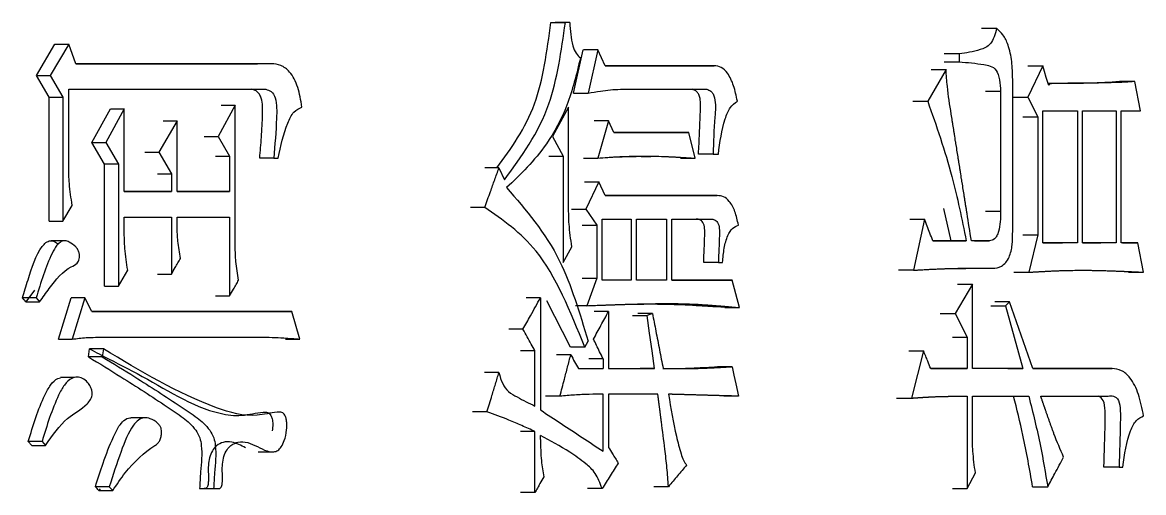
# Model space of a CAD drawing. Header units: millimetres. Extents: x 2016 to 4452, y 736 to 2459.
# Drawn here: x 3053.89 to 3060.05, y 994.38 to 996.97 of the extents above; entities that cross this region are included whole.
import ezdxf

# ---------------------------------------------------------------- set-up
doc = ezdxf.new("R2010")
doc.units = ezdxf.units.MM

msp = doc.modelspace()

# ---------------------------------------------------------------- linework, layer by layer
at = {"color": 7, "linetype": 'Continuous', "lineweight": 25}
for p, q in [((3056.7972, 996.9695), (3056.8762, 996.9695)), ((3056.9, 996.9695), (3056.821, 996.9695)), ((3056.9, 996.9695), (3056.8762, 996.9695)), ((3059.1641, 996.9371), (3059.2463, 996.9371)), ((3053.9688, 996.6774), (3054.0709, 996.8504)), ((3054.1467, 996.8504), (3054.0446, 996.6774)), ((3054.0709, 996.8504), (3054.1467, 996.8504)), ((3054.185, 996.7423), (3054.1467, 996.8504)), ((3056.9214, 996.58), (3056.9746, 996.818)), ((3057.0543, 996.818), (3056.9751, 996.818)), ((3057.0543, 996.818), (3057.0009, 996.58)), ((3057.0957, 996.7315), (3057.0543, 996.818)), ((3059.0408, 996.7964), (3058.9589, 996.7964)), ((3059.0408, 996.7964), (3059.0408, 996.7531)), ((3055.261, 996.7423), (3054.185, 996.7423)), ((3054.185, 996.7423), (3055.1837, 996.7423)), ((3055.261, 996.7423), (3055.1838, 996.7423)), ((3057.6938, 996.7315), (3057.0957, 996.7315)), ((3057.0957, 996.7315), (3057.6133, 996.7315)), ((3057.6138, 996.7315), (3057.6938, 996.7315)), ((3058.9683, 996.7099), (3058.8676, 996.5368)), ((3058.8865, 996.7099), (3058.9683, 996.7099)), ((3058.9589, 996.7531), (3059.0408, 996.7531)), ((3059.4172, 996.7315), (3059.4998, 996.7315)), ((3059.4998, 996.7315), (3059.4174, 996.5584)), ((3053.9688, 996.6774), (3054.0446, 996.6774)), ((3054.039, 996.5584), (3053.9688, 996.6774)), ((3054.0446, 996.6774), (3054.1148, 996.5584)), ((3059.3347, 995.8229), (3059.3347, 996.6558)), ((3060.0057, 996.645), (3059.9222, 996.645)), ((3060.038, 996.4827), (3060.0057, 996.645)), ((3054.1467, 996.6017), (3055.2299, 996.6017)), ((3054.1467, 996.1798), (3054.1467, 996.6017)), ((3057.1784, 996.6017), (3057.6531, 996.6017)), ((3059.1862, 996.5908), (3059.2684, 996.5908)), ((3059.2684, 996.5908), (3059.2684, 995.931)), ((3059.5382, 996.6342), (3059.5294, 996.6342)), ((3059.5382, 996.6342), (3059.5327, 996.6233)), ((3054.039, 996.5584), (3054.1148, 996.5584)), ((3054.039, 995.8769), (3054.039, 996.5584)), ((3054.1148, 996.5584), (3054.1148, 995.8769)), ((3056.9218, 996.58), (3057.0009, 996.58)), ((3058.7859, 996.5368), (3058.8676, 996.5368)), ((3059.3349, 996.5584), (3059.4174, 996.5584)), ((3059.4174, 996.5584), (3059.4723, 996.4503)), ((3054.2743, 996.3096), (3054.3756, 996.4935)), ((3054.4519, 996.4935), (3054.3504, 996.3096)), ((3054.3756, 996.4935), (3054.4519, 996.4935)), ((3054.4519, 996.0392), (3054.4519, 996.4935)), ((3055.0618, 996.5151), (3054.968, 996.342)), ((3054.9848, 996.5151), (3055.0618, 996.5151)), ((3055.0618, 995.7363), (3055.0618, 996.5151)), ((3056.894, 996.5043), (3056.8047, 996.3421)), ((3056.894, 995.9526), (3056.894, 996.5043)), ((3059.4998, 995.758), (3059.4998, 996.4827)), ((3059.4998, 996.4827), (3059.6912, 996.4827)), ((3059.6912, 996.4827), (3059.6912, 995.758)), ((3059.7185, 995.758), (3059.7185, 996.4827)), ((3059.7185, 996.4827), (3059.903, 996.4827)), ((3059.903, 996.4827), (3059.903, 995.758)), ((3059.9301, 995.758), (3059.9301, 996.4827)), ((3059.9301, 996.4827), (3060.038, 996.4827)), ((3054.7422, 996.4286), (3054.6415, 996.2555)), ((3054.6656, 996.4286), (3054.7422, 996.4286)), ((3054.7422, 996.0392), (3054.7422, 996.4286)), ((3057.1134, 996.4286), (3057.0342, 996.4286)), ((3057.1134, 996.4286), (3057.0543, 996.2231)), ((3057.143, 996.3637), (3057.1134, 996.4286)), ((3059.3898, 996.4503), (3059.4723, 996.4503)), ((3059.4723, 996.4503), (3059.4723, 995.8012)), ((3054.8912, 996.342), (3054.968, 996.342)), ((3054.968, 996.342), (3055.0306, 996.2339)), ((3056.8047, 996.3421), (3056.8643, 996.2339)), ((3057.4742, 996.3637), (3057.554, 996.3637)), ((3057.589, 996.2231), (3057.554, 996.3637)), ((3054.2743, 996.3096), (3054.3504, 996.3096)), ((3054.344, 996.1906), (3054.2743, 996.3096)), ((3054.3504, 996.3096), (3054.4202, 996.1906)), ((3054.565, 996.2555), (3054.6415, 996.2555)), ((3054.6415, 996.2555), (3054.7108, 996.1365)), ((3054.9536, 996.2339), (3055.0306, 996.2339)), ((3055.0306, 996.2339), (3055.0306, 996.0392)), ((3055.2734, 996.2231), (3055.1962, 996.2231)), ((3055.2734, 996.2231), (3055.2983, 996.2231)), ((3056.7853, 996.2339), (3056.8643, 996.2339)), ((3056.8643, 996.2339), (3056.8643, 995.6498)), ((3056.9751, 996.2231), (3057.0543, 996.2231)), ((3057.5091, 996.2231), (3057.589, 996.2231)), ((3057.688, 996.2447), (3057.608, 996.2447)), ((3057.688, 996.2447), (3057.717, 996.2447)), ((3054.4202, 996.1906), (3054.344, 996.1906)), ((3054.344, 995.5199), (3054.344, 996.1906)), ((3054.4202, 996.1906), (3054.4202, 995.5199)), ((3056.5113, 996.169), (3056.4327, 996.169)), ((3056.5113, 996.169), (3056.5414, 996.1041)), ((3054.6342, 996.1365), (3054.7108, 996.1365)), ((3054.7108, 996.1365), (3054.7108, 996.0392)), ((3056.981, 996.0933), (3057.0602, 996.0933)), ((3057.0602, 996.0933), (3056.9891, 995.9418)), ((3057.0957, 996.0175), (3057.0602, 996.0933)), ((3054.7108, 996.0392), (3054.4519, 996.0392)), ((3054.4519, 996.0392), (3054.6342, 996.0392)), ((3054.6342, 996.0392), (3054.7108, 996.0392)), ((3055.0306, 996.0392), (3054.7422, 996.0392)), ((3054.7422, 996.0392), (3054.9535, 996.0392)), ((3054.9536, 996.0392), (3055.0306, 996.0392)), ((3057.7112, 996.0176), (3057.0957, 996.0175)), ((3057.0957, 996.0175), (3057.6307, 996.0176)), ((3057.6312, 996.0176), (3057.7112, 996.0176)), ((3054.1148, 995.8769), (3054.1659, 995.9634)), ((3056.4331, 995.9526), (3056.3546, 995.9526)), ((3056.9099, 995.9418), (3056.9891, 995.9418)), ((3056.9891, 995.9418), (3057.0484, 995.8553)), ((3058.9974, 995.7688), (3058.9562, 995.9466)), ((3059.1862, 995.931), (3059.2684, 995.931)), ((3054.039, 995.8769), (3054.1148, 995.8769)), ((3054.4519, 995.8985), (3054.7108, 995.8985)), ((3054.4519, 995.8228), (3054.4519, 995.8985)), ((3054.7108, 995.8985), (3054.7108, 995.5848)), ((3054.7422, 995.8985), (3055.0306, 995.8985)), ((3054.7422, 995.8444), (3054.7422, 995.8985)), ((3055.0306, 995.8985), (3055.0306, 995.4658)), ((3056.9691, 995.8553), (3057.0484, 995.8553)), ((3057.0484, 995.8553), (3057.0484, 995.5632)), ((3057.078, 995.5524), (3057.078, 995.8877)), ((3057.078, 995.8877), (3057.2374, 995.8877)), ((3057.2374, 995.8877), (3057.2374, 995.5524)), ((3057.2668, 995.5524), (3057.2668, 995.8877)), ((3057.2668, 995.8877), (3057.4312, 995.8877)), ((3057.4312, 995.8877), (3057.4312, 995.5524)), ((3057.4605, 995.8877), (3057.6764, 995.8877)), ((3057.4605, 995.5524), (3057.4605, 995.8877)), ((3057.5965, 995.8877), (3057.6765, 995.8877)), ((3058.7691, 995.8878), (3058.8507, 995.8878)), ((3058.8507, 995.8878), (3058.789, 995.6065)), ((3059.3898, 995.8012), (3059.4723, 995.8012)), ((3059.4723, 995.8012), (3059.4229, 995.5957)), ((3054.1269, 995.7691), (3054.0505, 995.7691)), ((3056.8643, 995.6498), (3056.9119, 995.7363)), ((3059.0797, 995.7688), (3058.8955, 995.7688)), ((3058.8955, 995.7688), (3058.9974, 995.7688)), ((3058.9978, 995.7688), (3059.0797, 995.7688)), ((3059.2075, 995.7688), (3059.1076, 995.7688)), ((3059.1254, 995.7688), (3059.2075, 995.7688)), ((3059.6912, 995.758), (3059.4998, 995.758)), ((3059.4998, 995.758), (3059.6082, 995.758)), ((3059.6912, 995.758), (3059.6084, 995.758)), ((3059.903, 995.758), (3059.7185, 995.758)), ((3059.7185, 995.758), (3059.8197, 995.758)), ((3059.903, 995.758), (3059.8199, 995.758)), ((3060.0218, 995.758), (3059.9301, 995.758)), ((3059.9385, 995.758), (3060.0218, 995.758)), ((3060.0541, 995.5957), (3060.0218, 995.758)), ((3054.4202, 995.5199), (3054.4709, 995.6065)), ((3057.717, 995.6498), (3057.637, 995.6498)), ((3057.717, 995.6498), (3057.7403, 995.6498)), ((3058.789, 995.6065), (3058.7074, 995.6065)), ((3059.1417, 995.6173), (3059.2241, 995.6173)), ((3054.6342, 995.5848), (3054.7108, 995.5848)), ((3056.9691, 995.5632), (3057.0484, 995.5632)), ((3057.0484, 995.5632), (3056.995, 995.4118)), ((3057.2374, 995.5524), (3057.078, 995.5524)), ((3057.2374, 995.5524), (3057.1579, 995.5524)), ((3057.4312, 995.5524), (3057.2668, 995.5524)), ((3057.4312, 995.5524), (3057.3515, 995.5524)), ((3057.7925, 995.5524), (3057.4605, 995.5524)), ((3057.4605, 995.5524), (3057.7119, 995.5524)), ((3057.7123, 995.5524), (3057.7925, 995.5524)), ((3057.833, 995.401), (3057.7925, 995.5524)), ((3059.3404, 995.5957), (3059.4229, 995.5957)), ((3059.9708, 995.5957), (3060.0541, 995.5957)), ((3053.9581, 995.4969), (3053.9113, 995.4334)), ((3054.344, 995.5199), (3054.4202, 995.5199)), ((3059.1131, 995.5308), (3059.0185, 995.3685)), ((3059.0311, 995.5308), (3059.1131, 995.5308)), ((3059.1131, 995.0656), (3059.1131, 995.5308)), ((3053.9678, 995.455), (3053.8921, 995.455)), ((3053.9113, 995.4334), (3053.9869, 995.4334)), ((3054.09, 995.2279), (3054.16, 995.455)), ((3054.236, 995.455), (3054.16, 995.455)), ((3054.236, 995.455), (3054.1659, 995.2279)), ((3054.2741, 995.3793), (3054.236, 995.455)), ((3054.9536, 995.4658), (3055.0306, 995.4658)), ((3056.739, 995.455), (3056.6602, 995.455)), ((3056.739, 995.455), (3056.739, 994.8385)), ((3056.9036, 995.1846), (3056.775, 995.4377)), ((3056.995, 995.4118), (3056.9316, 995.4118)), ((3059.2138, 995.4118), (3059.296, 995.4118)), ((3059.3181, 995.4334), (3059.2358, 995.4334)), ((3059.3181, 995.4334), (3059.296, 995.4118)), ((3059.296, 995.4118), (3059.3898, 995.0656)), ((3059.4449, 995.0656), (3059.3181, 995.4334)), ((3055.3726, 995.3793), (3054.2741, 995.3793)), ((3054.2741, 995.3793), (3055.2952, 995.3793)), ((3055.2953, 995.3793), (3055.3726, 995.3793)), ((3055.416, 995.2279), (3055.3726, 995.3793)), ((3057.1134, 995.3793), (3057.0341, 995.3793)), ((3057.1134, 995.3793), (3057.1134, 995.0656)), ((3057.2461, 995.3577), (3057.3256, 995.3577)), ((3057.355, 995.3685), (3057.2754, 995.3685)), ((3057.355, 995.3685), (3057.3256, 995.3577)), ((3057.7524, 995.401), (3057.6849, 995.4067)), ((3057.7528, 995.401), (3057.833, 995.401)), ((3058.9366, 995.3685), (3059.0185, 995.3685)), ((3059.0185, 995.3685), (3059.0853, 995.2387)), ((3054.09, 995.2279), (3054.1659, 995.2279)), ((3054.344, 995.2387), (3055.1988, 995.2387)), ((3055.1217, 995.2387), (3055.1988, 995.2387)), ((3055.3386, 995.2279), (3055.416, 995.2279)), ((3056.6433, 995.282), (3056.5646, 995.282)), ((3059.0034, 995.2387), (3059.0853, 995.2387)), ((3059.0853, 995.2387), (3059.0853, 995.0656)), ((3054.2552, 995.1305), (3054.2616, 995.1738)), ((3054.3377, 995.1738), (3054.2616, 995.1738)), ((3054.3377, 995.1738), (3054.3313, 995.1305)), ((3056.9831, 995.1846), (3057.0009, 995.217)), ((3054.3313, 995.1305), (3054.2552, 995.1305)), ((3056.7092, 995.163), (3056.6304, 995.163)), ((3056.7092, 994.8601), (3056.7092, 995.163)), ((3056.9059, 995.1413), (3056.8269, 995.1413)), ((3057.0839, 995.1197), (3057.0046, 995.1197)), ((3057.0839, 995.1197), (3057.0839, 995.0656)), ((3058.7635, 995.163), (3058.8451, 995.163)), ((3058.8451, 995.163), (3058.7777, 994.9034)), ((3056.5113, 995.044), (3056.4324, 995.044)), ((3056.9475, 995.0656), (3057.0839, 995.0656)), ((3057.0046, 995.0656), (3057.0839, 995.0656)), ((3057.1134, 995.0656), (3057.3667, 995.0656)), ((3057.3667, 995.0656), (3057.2871, 995.0656)), ((3057.7925, 995.0764), (3057.7119, 995.0764)), ((3059.0853, 995.0656), (3058.8843, 995.0656)), ((3058.8843, 995.0656), (3059.003, 995.0656)), ((3059.0034, 995.0656), (3059.0853, 995.0656)), ((3059.3898, 995.0656), (3059.1131, 995.0656)), ((3059.3074, 995.0656), (3059.3898, 995.0656)), ((3059.8814, 995.0657), (3059.4449, 995.0656)), ((3059.4449, 995.0657), (3059.7981, 995.0657)), ((3059.7983, 995.0657), (3059.8814, 995.0657)), ((3054.1767, 995.0169), (3054.1008, 995.0168)), ((3057.0839, 994.6113), (3057.0839, 994.925)), ((3057.3843, 994.925), (3057.1134, 994.925)), ((3057.1134, 994.925), (3057.1134, 994.6329)), ((3056.8464, 994.9142), (3056.7674, 994.9142)), ((3057.8272, 994.9142), (3057.747, 994.9142)), ((3058.6962, 994.9034), (3058.7777, 994.9034)), ((3059.0853, 994.9142), (3059.0853, 994.4058)), ((3059.1131, 994.9142), (3059.4229, 994.9142)), ((3059.1131, 994.7087), (3059.1131, 994.9142)), ((3059.4888, 994.9142), (3059.8597, 994.9142)), ((3059.7764, 994.9142), (3059.8597, 994.9142)), ((3054.5658, 994.7958), (3054.4889, 994.7958)), ((3056.4451, 994.8276), (3056.3666, 994.8276)), ((3056.7092, 994.7195), (3056.6303, 994.7195)), ((3056.7092, 994.3841), (3056.7092, 994.7195)), ((3056.739, 994.6762), (3056.739, 994.6978)), ((3053.9433, 994.6437), (3053.9241, 994.6654)), ((3053.9433, 994.6437), (3054.019, 994.6437)), ((3053.9998, 994.6654), (3054.019, 994.6437)), ((3055.1874, 994.6082), (3055.2651, 994.6082)), ((3059.0853, 994.4058), (3059.1298, 994.4923)), ((3059.9193, 994.5248), (3059.8361, 994.5248)), ((3059.9193, 994.5248), (3059.9409, 994.5248)), ((3054.3694, 994.4166), (3054.2933, 994.4166)), ((3054.3122, 994.395), (3054.3884, 994.395)), ((3054.3195, 994.4052), (3054.3123, 994.395)), ((3054.8912, 994.4057), (3054.968, 994.4057)), ((3056.7092, 994.3841), (3056.6303, 994.3841)), ((3057.078, 994.4058), (3056.9987, 994.4058)), ((3057.4429, 994.4166), (3057.3632, 994.4166)), ((3059.0034, 994.4058), (3059.0853, 994.4058)), ((3059.4443, 994.4166), (3059.5272, 994.4166))]:
    msp.add_line(p, q, dxfattribs=at)
at = {"color": 7, "linetype": 'Continuous', "lineweight": 25, "flags": 128}
for points in [[(3059.5327, 996.6233), (3059.5193, 996.6673), (3059.5096, 996.6994), (3059.4998, 996.7315)], [(3053.9113, 995.4334), (3053.9065, 995.4388), (3053.9017, 995.4442), (3053.8921, 995.455)], [(3053.9678, 995.455), (3053.9773, 995.4442), (3053.9869, 995.4334)], [(3057.3667, 995.0656), (3057.353, 995.163), (3057.3393, 995.2603), (3057.3256, 995.3577)], [(3056.9831, 995.1846), (3056.9478, 995.1846), (3056.9257, 995.1846), (3056.904, 995.1846)], [(3057.7925, 995.0764), (3057.8025, 995.0294), (3057.8126, 994.9824), (3057.8272, 994.9142)], [(3053.9998, 994.6654), (3053.9717, 994.6654), (3053.9479, 994.6654), (3053.9241, 994.6654)], [(3054.3123, 994.395), (3054.3074, 994.4005), (3054.3026, 994.406), (3054.2933, 994.4166)], [(3054.3694, 994.4166), (3054.3742, 994.4111), (3054.3813, 994.403), (3054.3884, 994.395)], [(3054.8662, 994.4057), (3054.8946, 994.4057), (3054.943, 994.4057)]]:
    msp.add_lwpolyline(points, dxfattribs=at)
at = {"color": 7, "linetype": 'Continuous', "lineweight": 25}
for points, knots in [([(3056.5002, 996.169), (3056.5784, 996.2773), (3056.7321, 996.4904), (3056.7755, 996.8116), (3056.7968, 996.9695)], [0, 0, 0, 0, 0.508538, 1, 1, 1, 1]), ([(3056.5414, 996.1041), (3056.6349, 996.2314), (3056.8049, 996.4627), (3056.8541, 996.8123), (3056.8762, 996.9695)], [0, 0, 0, 0, 0.550671, 1, 1, 1, 1]), ([(3056.7968, 996.9695), (3056.8012, 996.9695), (3056.8091, 996.9695), (3056.8171, 996.9695), (3056.8206, 996.9695)], [0, 0, 0, 0, 0.56, 1, 1, 1, 1]), ([(3056.9, 996.9695), (3056.9029, 996.9254), (3056.9068, 996.8645), (3056.9327, 996.7977), (3056.9506, 996.7823), (3056.9594, 996.7748)], [0, 0, 0, 0, 0.571542, 0.789948, 1, 1, 1, 1]), ([(3059.2463, 996.9371), (3059.2423, 996.9208), (3059.2346, 996.8886), (3059.2054, 996.8379), (3059.1367, 996.8105), (3059.0788, 996.802), (3059.0408, 996.7964)], [0, 0, 0, 0, 0.127818, 0.252018, 0.508407, 1, 1, 1, 1]), ([(3059.3347, 996.6558), (3059.3338, 996.6889), (3059.3321, 996.7545), (3059.3139, 996.8408), (3059.2833, 996.904), (3059.2585, 996.9262), (3059.2463, 996.9371)], [0, 0, 0, 0, 0.2887937, 0.5729304, 0.7895926, 1, 1, 1, 1]), ([(3056.9594, 996.7748), (3056.9373, 996.6852), (3056.8936, 996.5083), (3056.7555, 996.2548), (3056.6296, 996.1339), (3056.5534, 996.0608)], [0, 0, 0, 0, 0.288018, 0.569196, 1, 1, 1, 1]), ([(3055.4283, 996.5043), (3055.4222, 996.5414), (3055.4102, 996.6141), (3055.3677, 996.697), (3055.3137, 996.7376), (3055.2785, 996.7407), (3055.261, 996.7423)], [0, 0, 0, 0, 0.292671, 0.574804, 0.788903, 1, 1, 1, 1]), ([(3057.8214, 996.5368), (3057.8155, 996.5656), (3057.8037, 996.6224), (3057.7728, 996.6888), (3057.7335, 996.7265), (3057.707, 996.7298), (3057.6938, 996.7315)], [0, 0, 0, 0, 0.291495, 0.574413, 0.789057, 1, 1, 1, 1]), ([(3059.1076, 995.7688), (3059.0996, 995.819), (3059.0907, 995.8755), (3059.0808, 995.9383), (3059.0783, 995.954), (3059.0758, 995.9696), (3059.0738, 995.9822), (3059.0713, 995.9979), (3059.0678, 996.0199), (3059.0629, 996.0513), (3059.0579, 996.0826), (3059.0529, 996.114), (3059.0489, 996.1391), (3059.0439, 996.1705), (3059.0399, 996.1956), (3059.0329, 996.2395), (3059.0269, 996.2772), (3059.0199, 996.3211), (3059.0159, 996.3462), (3059.0109, 996.3776), (3059.0069, 996.4027), (3059.0019, 996.4341), (3058.9908, 996.5031), (3058.9764, 996.5963), (3058.9705, 996.679), (3058.9683, 996.7099)], [0, 0, 0, 0, 0.160709, 0.180798, 0.200887, 0.210931, 0.23102, 0.241064, 0.261152, 0.30133, 0.341507, 0.361596, 0.401773, 0.421862, 0.462039, 0.482128, 0.562482, 0.582571, 0.622748, 0.642837, 0.683014, 0.703103, 0.74328, 0.904095, 1, 1, 1, 1]), ([(3059.0408, 996.7531), (3059.0863, 996.7489), (3059.1435, 996.7435), (3059.2111, 996.7319), (3059.2467, 996.7126), (3059.2642, 996.6531), (3059.267, 996.6118), (3059.2684, 996.5908)], [0, 0, 0, 0, 0.489877, 0.617073, 0.743751, 0.869803, 1, 1, 1, 1]), ([(3059.5301, 996.6344), (3059.5358, 996.6344), (3059.573, 996.6345), (3059.6179, 996.6349), (3059.6884, 996.6357), (3059.7823, 996.6367), (3059.8678, 996.6418), (3059.9222, 996.645)], [0, 0, 0, 0, 0.0431296, 0.2823119, 0.3421073, 0.5812899, 1, 1, 1, 1]), ([(3060.0057, 996.645), (3060.0038, 996.6448), (3060, 996.6445), (3059.9944, 996.644), (3059.9868, 996.6434), (3059.9793, 996.6428), (3059.9718, 996.6422), (3059.9661, 996.6417), (3059.9586, 996.6412), (3059.951, 996.6407), (3059.9378, 996.64), (3059.9132, 996.6392), (3059.8602, 996.6374), (3059.7996, 996.6359), (3059.7463, 996.6354), (3059.7197, 996.6351), (3059.7044, 996.6349), (3059.693, 996.6348), (3059.6835, 996.6348), (3059.6739, 996.6347), (3059.6663, 996.6346), (3059.6587, 996.6346), (3059.651, 996.6346), (3059.6434, 996.6345), (3059.6358, 996.6345), (3059.63, 996.6344), (3059.6224, 996.6344), (3059.6148, 996.6344), (3059.6071, 996.6344), (3059.5995, 996.6343), (3059.5918, 996.6343), (3059.5842, 996.6343), (3059.5784, 996.6343), (3059.5736, 996.6342), (3059.5689, 996.6342), (3059.565, 996.6342), (3059.5612, 996.6342), (3059.5583, 996.6342), (3059.5545, 996.6342), (3059.5507, 996.6342), (3059.5468, 996.6342), (3059.543, 996.6342), (3059.5401, 996.6342), (3059.5382, 996.6342)], [0, 0, 0, 0, 0.012194, 0.024389, 0.036583, 0.060972, 0.073167, 0.085361, 0.097556, 0.121945, 0.134139, 0.182918, 0.280473, 0.475585, 0.573141, 0.621919, 0.646308, 0.670697, 0.695086, 0.70728, 0.731669, 0.743863, 0.756058, 0.780447, 0.792641, 0.804836, 0.81703, 0.841419, 0.853613, 0.865808, 0.890197, 0.902391, 0.914586, 0.92678, 0.932877, 0.945072, 0.951169, 0.957266, 0.963363, 0.975558, 0.981655, 0.987752, 1, 1, 1, 1]), ([(3055.1961, 996.2231), (3055.1994, 996.2614), (3055.2064, 996.3414), (3055.2121, 996.437), (3055.2126, 996.5087), (3055.2083, 996.5481), (3055.1955, 996.5751), (3055.1804, 996.5914), (3055.1655, 996.5988), (3055.1558, 996.601), (3055.1527, 996.6017)], [0, 0, 0, 0, 0.268829, 0.56133, 0.664341, 0.768404, 0.830798, 0.892792, 0.965759, 1, 1, 1, 1]), ([(3055.2299, 996.6017), (3055.24, 996.5988), (3055.2606, 996.593), (3055.2862, 996.5547), (3055.2905, 996.4984), (3055.2874, 996.388), (3055.2796, 996.2961), (3055.2734, 996.2231)], [0, 0, 0, 0, 0.1108835, 0.2260486, 0.356903, 0.4892019, 1, 1, 1, 1]), ([(3057.0009, 996.58), (3057.0236, 996.5843), (3057.0645, 996.5919), (3057.1237, 996.5996), (3057.1602, 996.601), (3057.1784, 996.6017)], [0, 0, 0, 0, 0.38409, 0.691775, 1, 1, 1, 1]), ([(3057.6075, 996.2447), (3057.6098, 996.283), (3057.6143, 996.3603), (3057.6168, 996.4513), (3057.6202, 996.5149), (3057.6179, 996.5482), (3057.6104, 996.5721), (3057.5998, 996.589), (3057.5865, 996.5971), (3057.577, 996.6003), (3057.5727, 996.6018)], [0, 0, 0, 0, 0.2869683, 0.5805964, 0.6801532, 0.7640188, 0.8265218, 0.8781764, 0.9439894, 1, 1, 1, 1]), ([(3057.6531, 996.6018), (3057.6611, 996.5993), (3057.674, 996.5952), (3057.689, 996.5768), (3057.7047, 996.5306), (3057.6939, 996.4132), (3057.6903, 996.3117), (3057.688, 996.2447)], [0, 0, 0, 0, 0.101343, 0.162893, 0.226662, 0.489518, 1, 1, 1, 1]), ([(3057.717, 996.2447), (3057.7261, 996.3113), (3057.7387, 996.4034), (3057.7796, 996.5056), (3057.8077, 996.5266), (3057.8214, 996.5368)], [0, 0, 0, 0, 0.571986, 0.790496, 1, 1, 1, 1]), ([(3058.8676, 996.5368), (3058.915, 996.401), (3059.0002, 996.1569), (3059.0553, 995.888), (3059.0797, 995.7688)], [0, 0, 0, 0, 0.556567, 1, 1, 1, 1]), ([(3055.2983, 996.2231), (3055.3121, 996.2894), (3055.3312, 996.3811), (3055.3803, 996.4818), (3055.4126, 996.4969), (3055.4283, 996.5043)], [0, 0, 0, 0, 0.5729384, 0.7913837, 1, 1, 1, 1]), ([(3057.554, 996.3637), (3057.4546, 996.3637), (3057.3181, 996.3637), (3057.1804, 996.3637), (3057.143, 996.3637)], [0, 0, 0, 0, 0.728341, 1, 1, 1, 1]), ([(3057.143, 996.3637), (3057.2165, 996.3637), (3057.3272, 996.3637), (3057.4369, 996.3637), (3057.4737, 996.3637)], [0, 0, 0, 0, 0.664139, 1, 1, 1, 1]), ([(3057.0543, 996.2231), (3057.0727, 996.2245), (3057.1002, 996.2266), (3057.1323, 996.2289), (3057.1484, 996.2299), (3057.1645, 996.2308), (3057.2126, 996.2334), (3057.2767, 996.2349), (3057.3498, 996.2344), (3057.3885, 996.2333), (3057.4113, 996.2325), (3057.4181, 996.2323), (3057.4272, 996.2319), (3057.4363, 996.2315), (3057.4454, 996.2311), (3057.4522, 996.2308), (3057.4591, 996.2305), (3057.4682, 996.23), (3057.4772, 996.2296), (3057.4863, 996.2291), (3057.4931, 996.2287), (3057.5022, 996.2282), (3057.5113, 996.2277), (3057.5227, 996.2271), (3057.534, 996.2264), (3057.5476, 996.2256), (3057.5659, 996.2245), (3057.5797, 996.2236), (3057.589, 996.2231)], [0, 0, 0, 0, 0.1024398, 0.1536597, 0.1792697, 0.1920747, 0.2432948, 0.4481938, 0.5506355, 0.6530768, 0.6658817, 0.6786867, 0.6914917, 0.7171016, 0.7299066, 0.7427115, 0.7555165, 0.7683215, 0.7939314, 0.8067364, 0.8195413, 0.8323463, 0.8579562, 0.8707612, 0.8963711, 0.9219811, 0.947591, 1, 1, 1, 1]), ([(3057.1413, 996.2294), (3057.1425, 996.2294), (3057.1515, 996.2298), (3057.2398, 996.2334), (3057.2953, 996.2331), (3057.3336, 996.2324), (3057.3416, 996.2321), (3057.3465, 996.232)], [0, 0, 0, 0, 0.061722, 0.491152, 0.730794, 0.835184, 1, 1, 1, 1]), ([(3054.1659, 995.9634), (3054.1595, 996.0032), (3054.1482, 996.0743), (3054.1472, 996.1475), (3054.1467, 996.1798)], [0, 0, 0, 0, 0.558835, 1, 1, 1, 1]), ([(3056.4331, 995.9526), (3056.4436, 995.9817), (3056.4619, 996.0322), (3056.488, 996.1043), (3056.5035, 996.1474), (3056.5113, 996.169)], [0, 0, 0, 0, 0.402386, 0.701193, 1, 1, 1, 1]), ([(3056.5534, 996.0608), (3056.6596, 995.9384), (3056.8522, 995.7162), (3056.9549, 995.3717), (3057.0009, 995.217)], [0, 0, 0, 0, 0.551113, 1, 1, 1, 1]), ([(3057.8272, 995.8553), (3057.8219, 995.8806), (3057.8113, 995.9304), (3057.7816, 995.9855), (3057.7461, 996.0142), (3057.7228, 996.0164), (3057.7112, 996.0176)], [0, 0, 0, 0, 0.291879, 0.573778, 0.788361, 1, 1, 1, 1]), ([(3056.9831, 995.1846), (3056.9037, 995.38), (3056.7642, 995.7231), (3056.5327, 995.8836), (3056.4331, 995.9526)], [0, 0, 0, 0, 0.569597, 1, 1, 1, 1]), ([(3056.9119, 995.7363), (3056.9058, 995.7774), (3056.8953, 995.8485), (3056.8944, 995.9217), (3056.894, 995.9526)], [0, 0, 0, 0, 0.576908, 1, 1, 1, 1]), ([(3059.2684, 995.931), (3059.2675, 995.892), (3059.2664, 995.843), (3059.2481, 995.7955), (3059.2319, 995.773), (3059.217, 995.7704), (3059.2075, 995.7688)], [0, 0, 0, 0, 0.51629, 0.647429, 0.774862, 1, 1, 1, 1]), ([(3054.7611, 995.6714), (3054.7554, 995.7031), (3054.7451, 995.7598), (3054.7431, 995.8185), (3054.7422, 995.8444)], [0, 0, 0, 0, 0.558879, 1, 1, 1, 1]), ([(3057.6365, 995.6498), (3057.6387, 995.6991), (3057.6415, 995.7612), (3057.6432, 995.8355), (3057.6349, 995.8719), (3057.6151, 995.8863), (3057.6022, 995.8873), (3057.5959, 995.8878)], [0, 0, 0, 0, 0.513666, 0.647616, 0.773872, 0.888864, 1, 1, 1, 1]), ([(3057.6764, 995.8878), (3057.6827, 995.8873), (3057.6956, 995.8863), (3057.7154, 995.8719), (3057.7237, 995.8355), (3057.722, 995.7612), (3057.7192, 995.6991), (3057.717, 995.6498)], [0, 0, 0, 0, 0.111245, 0.226323, 0.352571, 0.486481, 1, 1, 1, 1]), ([(3057.7403, 995.6498), (3057.7426, 995.6759), (3057.7472, 995.7277), (3057.765, 995.7945), (3057.7938, 995.8405), (3057.8162, 995.8504), (3057.8272, 995.8553)], [0, 0, 0, 0, 0.2904, 0.575151, 0.790821, 1, 1, 1, 1]), ([(3058.8955, 995.7688), (3058.8903, 995.7827), (3058.8802, 995.8095), (3058.8653, 995.8491), (3058.8556, 995.8749), (3058.8507, 995.8878)], [0, 0, 0, 0, 0.350984, 0.675491, 1, 1, 1, 1]), ([(3054.4709, 995.6065), (3054.4646, 995.6462), (3054.4533, 995.7174), (3054.4523, 995.7905), (3054.4519, 995.8228)], [0, 0, 0, 0, 0.558836, 1, 1, 1, 1]), ([(3059.2241, 995.6173), (3059.2408, 995.6188), (3059.2743, 995.6217), (3059.3172, 995.6699), (3059.3345, 995.7473), (3059.3346, 995.7975), (3059.3347, 995.8229)], [0, 0, 0, 0, 0.26803, 0.540931, 0.767912, 1, 1, 1, 1]), ([(3053.8921, 995.455), (3053.9024, 995.4876), (3053.9331, 995.5858), (3053.9683, 995.7026), (3054.0209, 995.7603), (3054.0446, 995.7717), (3054.0686, 995.7657), (3054.0826, 995.7555), (3054.0896, 995.7503)], [0, 0, 0, 0, 0.229685, 0.691562, 0.770769, 0.85031, 0.924651, 1, 1, 1, 1]), ([(3053.9869, 995.4334), (3054.0044, 995.4579), (3054.0571, 995.5319), (3054.1243, 995.6135), (3054.1868, 995.6371), (3054.2007, 995.6556), (3054.205, 995.6695), (3054.2061, 995.6856), (3054.2039, 995.7031), (3054.1973, 995.7214), (3054.1788, 995.7437), (3054.1547, 995.7595), (3054.1275, 995.7716), (3054.1037, 995.7649), (3054.0775, 995.7427), (3054.0442, 995.6792), (3054.0065, 995.582), (3053.9807, 995.4975), (3053.9678, 995.455)], [0, 0, 0, 0, 0.109185, 0.329159, 0.383764, 0.397994, 0.412315, 0.428913, 0.44575, 0.465116, 0.490353, 0.552222, 0.585254, 0.61868, 0.660425, 0.720614, 0.859403, 1, 1, 1, 1]), ([(3055.0805, 995.5524), (3055.0744, 995.586), (3055.0635, 995.6462), (3055.0623, 995.7087), (3055.0618, 995.7363)], [0, 0, 0, 0, 0.558545, 1, 1, 1, 1]), ([(3054.7108, 995.5848), (3054.7179, 995.5972), (3054.7299, 995.6178), (3054.7467, 995.6466), (3054.7563, 995.6631), (3054.7611, 995.6714)], [0, 0, 0, 0, 0.42837, 0.714189, 1, 1, 1, 1]), ([(3058.789, 995.6065), (3058.7933, 995.6068), (3058.7998, 995.6072), (3058.8085, 995.6077), (3058.815, 995.6081), (3058.8215, 995.6085), (3058.828, 995.6089), (3058.8345, 995.6093), (3058.8431, 995.6098), (3058.854, 995.6105), (3058.8669, 995.6112), (3058.8799, 995.612), (3058.9059, 995.6133), (3058.9318, 995.6145), (3058.9577, 995.6154), (3058.9706, 995.6158), (3058.9836, 995.6162), (3058.9965, 995.6165), (3059.0094, 995.6168), (3059.0266, 995.6171), (3059.0439, 995.6174), (3059.0611, 995.6175), (3059.074, 995.6176), (3059.0869, 995.6177), (3059.0998, 995.6177), (3059.1105, 995.6178), (3059.1191, 995.6178), (3059.1255, 995.6178), (3059.132, 995.6178), (3059.1384, 995.6177), (3059.1448, 995.6177), (3059.1513, 995.6177), (3059.1577, 995.6177), (3059.1641, 995.6177), (3059.1727, 995.6176), (3059.1813, 995.6176), (3059.1898, 995.6175), (3059.1963, 995.6175), (3059.2016, 995.6175), (3059.2059, 995.6174), (3059.2091, 995.6174), (3059.2123, 995.6174), (3059.2155, 995.6174), (3059.2195, 995.6174), (3059.2223, 995.6173), (3059.2241, 995.6173)], [0, 0, 0, 0, 0.0297, 0.04455, 0.0594, 0.07425, 0.0891, 0.10395, 0.1188, 0.1485, 0.1782, 0.2079, 0.237599, 0.3564, 0.3861, 0.4158, 0.4455, 0.4752, 0.5049, 0.5346, 0.594, 0.6237, 0.6534, 0.6831, 0.7128, 0.742499, 0.757349, 0.772199, 0.787049, 0.801899, 0.816749, 0.831599, 0.846449, 0.861299, 0.876149, 0.905849, 0.920699, 0.935549, 0.950399, 0.957824, 0.965249, 0.972674, 0.980099, 0.987524, 1, 1, 1, 1]), ([(3058.8993, 995.613), (3058.9398, 995.6144), (3059.0018, 995.6165), (3059.0862, 995.6173), (3059.1228, 995.6173), (3059.1368, 995.6173), (3059.1393, 995.6173), (3059.139, 995.6174), (3059.1389, 995.6174)], [0, 0, 0, 0, 0.522535, 0.798849, 0.953458, 0.983824, 0.997934, 1, 1, 1, 1]), ([(3059.4229, 995.5957), (3059.4271, 995.5959), (3059.4335, 995.5963), (3059.442, 995.5968), (3059.4484, 995.5972), (3059.4548, 995.5975), (3059.4611, 995.5979), (3059.4675, 995.5983), (3059.4739, 995.5986), (3059.4803, 995.599), (3059.4866, 995.5993), (3059.493, 995.5997), (3059.4994, 995.6), (3059.5057, 995.6004), (3059.5121, 995.6007), (3059.5185, 995.601), (3059.5248, 995.6014), (3059.5312, 995.6017), (3059.5397, 995.6021), (3059.5503, 995.6026), (3059.563, 995.6032), (3059.5757, 995.6037), (3059.5884, 995.6042), (3059.6011, 995.6047), (3059.6138, 995.6051), (3059.6265, 995.6054), (3059.6518, 995.6061), (3059.6772, 995.6064), (3059.7025, 995.6066), (3059.7151, 995.6066), (3059.732, 995.6066), (3059.7531, 995.6064), (3059.7783, 995.6061), (3059.8035, 995.6056), (3059.8287, 995.605), (3059.8497, 995.6044), (3059.8707, 995.6037), (3059.8875, 995.6031), (3059.9042, 995.6024), (3059.9168, 995.6019), (3059.9293, 995.6014), (3059.9398, 995.601), (3059.9481, 995.6007), (3059.9544, 995.6004), (3059.9607, 995.6001), (3059.9669, 995.5998), (3059.9732, 995.5995), (3059.9795, 995.5992), (3059.9857, 995.599), (3059.992, 995.5987), (3059.9983, 995.5984), (3060.0045, 995.5981), (3060.0108, 995.5978), (3060.016, 995.5975), (3060.0201, 995.5973), (3060.0233, 995.5972), (3060.0264, 995.597), (3060.0295, 995.5969), (3060.0327, 995.5967), (3060.0358, 995.5966), (3060.0389, 995.5964), (3060.042, 995.5963), (3060.0452, 995.5961), (3060.0492, 995.596), (3060.0522, 995.5958), (3060.0541, 995.5957)], [0, 0, 0, 0, 0.020012, 0.030018, 0.040024, 0.050031, 0.060037, 0.070043, 0.080049, 0.090055, 0.100061, 0.110067, 0.120073, 0.130079, 0.140086, 0.150092, 0.160098, 0.170104, 0.18011, 0.200122, 0.220134, 0.240147, 0.260159, 0.280171, 0.300183, 0.320196, 0.340208, 0.420258, 0.44027, 0.460282, 0.480294, 0.520319, 0.560343, 0.600368, 0.640392, 0.680417, 0.700429, 0.740454, 0.760466, 0.780478, 0.80049, 0.820502, 0.830509, 0.840515, 0.850521, 0.860527, 0.870533, 0.880539, 0.890545, 0.900551, 0.910557, 0.920564, 0.93057, 0.940576, 0.945579, 0.950582, 0.955585, 0.960588, 0.965591, 0.970594, 0.975597, 0.9806, 0.985603, 0.990606, 1, 1, 1, 1]), ([(3055.0306, 995.4658), (3055.0377, 995.4782), (3055.0496, 995.4988), (3055.0662, 995.5276), (3055.0757, 995.5441), (3055.0805, 995.5524)], [0, 0, 0, 0, 0.428365, 0.714185, 1, 1, 1, 1]), ([(3056.6433, 995.282), (3056.6572, 995.3069), (3056.68, 995.3483), (3056.7119, 995.4059), (3056.73, 995.4387), (3056.739, 995.455)], [0, 0, 0, 0, 0.432644, 0.716322, 1, 1, 1, 1]), ([(3056.995, 995.4118), (3057.0003, 995.412), (3057.0108, 995.4124), (3057.0266, 995.413), (3057.0423, 995.4136), (3057.0581, 995.4142), (3057.0712, 995.4147), (3057.0843, 995.4151), (3057.0948, 995.4155), (3057.1053, 995.4159), (3057.1132, 995.4162), (3057.1197, 995.4164), (3057.1289, 995.4167), (3057.1381, 995.4171), (3057.1485, 995.4174), (3057.1564, 995.4177), (3057.1669, 995.418), (3057.1773, 995.4184), (3057.1904, 995.4188), (3057.2009, 995.4191), (3057.2113, 995.4195), (3057.2179, 995.4196), (3057.2244, 995.4198), (3057.231, 995.42), (3057.2375, 995.4202), (3057.244, 995.4204), (3057.2505, 995.4206), (3057.2571, 995.4208), (3057.2636, 995.4209), (3057.2701, 995.4211), (3057.2766, 995.4213), (3057.2832, 995.4214), (3057.2897, 995.4216), (3057.2962, 995.4217), (3057.3027, 995.4219), (3057.3171, 995.4222), (3057.3718, 995.4233), (3057.4446, 995.424), (3057.5172, 995.4228), (3057.5535, 995.4216), (3057.5742, 995.4208), (3057.5897, 995.4201), (3057.6052, 995.4193), (3057.6207, 995.4184), (3057.6336, 995.4176), (3057.6465, 995.4167), (3057.6594, 995.4158), (3057.6723, 995.4149), (3057.6852, 995.4139), (3057.6981, 995.4129), (3057.7135, 995.4117), (3057.7264, 995.4106), (3057.7392, 995.4095), (3057.7521, 995.4084), (3057.7649, 995.4072), (3057.7778, 995.4061), (3057.7906, 995.4049), (3057.8034, 995.4037), (3057.8176, 995.4024), (3057.8266, 995.4016), (3057.833, 995.401)], [0, 0, 0, 0, 0.018603, 0.037206, 0.055809, 0.074412, 0.093015, 0.102316, 0.120919, 0.130221, 0.139522, 0.148824, 0.153474, 0.172077, 0.181379, 0.19068, 0.199982, 0.218585, 0.227886, 0.246489, 0.255791, 0.265092, 0.269743, 0.279044, 0.288346, 0.292997, 0.302298, 0.311599, 0.31625, 0.325552, 0.334853, 0.339504, 0.348805, 0.358107, 0.362758, 0.372059, 0.409265, 0.558092, 0.632505, 0.669711, 0.688314, 0.706917, 0.72552, 0.744123, 0.762726, 0.772028, 0.790631, 0.809233, 0.818535, 0.837138, 0.855741, 0.874344, 0.883645, 0.902248, 0.920851, 0.930153, 0.948756, 0.967359, 0.97666, 1, 1, 1, 1]), ([(3057.2044, 995.4192), (3057.2044, 995.4192), (3057.2044, 995.4192), (3057.2838, 995.4213), (3057.4149, 995.4219), (3057.5655, 995.4158), (3057.651, 995.4103), (3057.6875, 995.4078), (3057.7, 995.4069), (3057.7051, 995.4065), (3057.7048, 995.4065), (3057.7048, 995.4065)], [0, 0, 0, 0, 0.005956, 0.09253, 0.479471, 0.775614, 0.898514, 0.970424, 0.985739, 0.999253, 1, 1, 1, 1]), ([(3057.0306, 995.2279), (3057.0444, 995.2531), (3057.072, 995.3036), (3057.0996, 995.3541), (3057.1134, 995.3793)], [0, 0, 0, 0, 0.5, 1, 1, 1, 1]), ([(3057.355, 995.3685), (3057.3612, 995.3365), (3057.3741, 995.27), (3057.3936, 995.169), (3057.407, 995.1001), (3057.4136, 995.0656)], [0, 0, 0, 0, 0.317295, 0.658647, 1, 1, 1, 1]), ([(3054.1659, 995.2279), (3054.1912, 995.2312), (3054.2336, 995.2368), (3054.293, 995.2379), (3054.327, 995.2384), (3054.344, 995.2387)], [0, 0, 0, 0, 0.426865, 0.713404, 1, 1, 1, 1]), ([(3055.1988, 995.2387), (3055.2206, 995.2384), (3055.2643, 995.2378), (3055.3367, 995.2345), (3055.3872, 995.2303), (3055.416, 995.2279)], [0, 0, 0, 0, 0.300385, 0.600783, 1, 1, 1, 1]), ([(3056.7092, 995.163), (3056.7023, 995.1755), (3056.6879, 995.2015), (3056.6659, 995.2412), (3056.6509, 995.2684), (3056.6433, 995.282)], [0, 0, 0, 0, 0.314652, 0.657325, 1, 1, 1, 1]), ([(3057.0839, 995.1197), (3057.0774, 995.1328), (3057.0654, 995.1573), (3057.0476, 995.1934), (3057.0363, 995.2164), (3057.0306, 995.2279)], [0, 0, 0, 0, 0.36195, 0.680974, 1, 1, 1, 1]), ([(3054.2616, 995.1738), (3054.279, 995.1645), (3054.366, 995.1184), (3054.6061, 995.0024), (3054.8589, 994.831), (3055.0978, 994.8009), (3055.1834, 994.8256), (3055.2351, 994.828), (3055.2501, 994.8202), (3055.2591, 994.8078), (3055.2659, 994.7873), (3055.2693, 994.7579), (3055.2665, 994.7356), (3055.265, 994.7234)], [0, 0, 0, 0, 0.049956, 0.249704, 0.686626, 0.796056, 0.90562, 0.927942, 0.938242, 0.948634, 0.960298, 0.978294, 1, 1, 1, 1]), ([(3054.968, 994.4057), (3054.9709, 994.4059), (3054.9758, 994.4061), (3054.982, 994.4108), (3054.9866, 994.4182), (3054.9911, 994.4349), (3054.9923, 994.4768), (3054.9882, 994.5289), (3054.9981, 994.5845), (3055.015, 994.6207), (3055.0418, 994.6489), (3055.081, 994.6664), (3055.1501, 994.661), (3055.2118, 994.6165), (3055.2685, 994.6058), (3055.296, 994.6138), (3055.317, 994.6352), (3055.3346, 994.6743), (3055.3447, 994.7212), (3055.3462, 994.7641), (3055.3422, 994.7918), (3055.3357, 994.8092), (3055.3274, 994.82), (3055.3129, 994.8281), (3055.2634, 994.8258), (3055.145, 994.7913), (3054.8159, 994.8868), (3054.5414, 995.0515), (3054.3377, 995.1738)], [0, 0, 0, 0, 0.005261, 0.008837, 0.012422, 0.017277, 0.029828, 0.061172, 0.078769, 0.096459, 0.112862, 0.137643, 0.170618, 0.238675, 0.261666, 0.275651, 0.289759, 0.306991, 0.331345, 0.347224, 0.357105, 0.364402, 0.370592, 0.376767, 0.392657, 0.46137, 0.600195, 1, 1, 1, 1]), ([(3054.2552, 995.1305), (3054.3149, 995.094), (3054.4601, 995.0052), (3054.6333, 994.8924), (3054.7717, 994.8007), (3054.8344, 994.7466), (3054.8675, 994.6898), (3054.8829, 994.6104), (3054.8711, 994.5154), (3054.8675, 994.4366), (3054.8661, 994.4057)], [0, 0, 0, 0, 0.221958, 0.540906, 0.653572, 0.74861, 0.789223, 0.822078, 0.930486, 1, 1, 1, 1]), ([(3054.3313, 995.1305), (3054.391, 995.0941), (3054.5363, 995.0052), (3054.7097, 994.8926), (3054.8484, 994.8007), (3054.9113, 994.7466), (3054.9445, 994.6895), (3054.96, 994.6084), (3054.9481, 994.5135), (3054.9444, 994.4348), (3054.943, 994.4057)], [0, 0, 0, 0, 0.221772, 0.540825, 0.653503, 0.748944, 0.789647, 0.822549, 0.93445, 1, 1, 1, 1]), ([(3056.8464, 994.9142), (3056.8545, 994.9451), (3056.8685, 994.9984), (3056.8883, 995.0741), (3056.9001, 995.1189), (3056.9059, 995.1413)], [0, 0, 0, 0, 0.4083, 0.70415, 1, 1, 1, 1]), ([(3056.9059, 995.1413), (3056.9129, 995.1287), (3056.9267, 995.1035), (3056.9406, 995.0782), (3056.9475, 995.0656)], [0, 0, 0, 0, 0.5000008, 1, 1, 1, 1]), ([(3058.8843, 995.0656), (3058.8788, 995.0793), (3058.8696, 995.1023), (3058.8565, 995.1348), (3058.8489, 995.1536), (3058.8451, 995.163)], [0, 0, 0, 0, 0.419954, 0.709976, 1, 1, 1, 1]), ([(3056.4451, 994.8276), (3056.4544, 994.8578), (3056.47, 994.9089), (3056.4921, 994.981), (3056.5049, 995.023), (3056.5113, 995.044)], [0, 0, 0, 0, 0.417909, 0.708955, 1, 1, 1, 1]), ([(3056.5113, 995.044), (3056.5171, 995.0226), (3056.5285, 994.9808), (3056.5652, 994.9337), (3056.6112, 994.9102), (3056.6599, 994.8835), (3056.6927, 994.8679), (3056.7092, 994.8601)], [0, 0, 0, 0, 0.178456, 0.349692, 0.567005, 0.783635, 1, 1, 1, 1]), ([(3057.4126, 995.0659), (3057.4274, 995.0659), (3057.4849, 995.0659), (3057.5848, 995.0689), (3057.6695, 995.0739), (3057.7119, 995.0764)], [0, 0, 0, 0, 0.147579, 0.573728, 1, 1, 1, 1]), ([(3057.4136, 995.0656), (3057.4548, 995.0656), (3057.4973, 995.0656), (3057.5422, 995.0661), (3057.5486, 995.0662), (3057.555, 995.0663), (3057.5614, 995.0664), (3057.5666, 995.0665), (3057.573, 995.0666), (3057.5781, 995.0667), (3057.5845, 995.0668), (3057.5897, 995.0669), (3057.5961, 995.0671), (3057.6025, 995.0672), (3057.6127, 995.0675), (3057.6217, 995.0678), (3057.6306, 995.0681), (3057.637, 995.0684), (3057.6434, 995.0686), (3057.6498, 995.0689), (3057.6562, 995.0691), (3057.6639, 995.0695), (3057.6716, 995.0698), (3057.6779, 995.0701), (3057.6843, 995.0704), (3057.6907, 995.0707), (3057.6971, 995.0711), (3057.7022, 995.0713), (3057.7073, 995.0716), (3057.7124, 995.0719), (3057.7188, 995.0722), (3057.7252, 995.0726), (3057.7316, 995.0729), (3057.7379, 995.0733), (3057.752, 995.0741), (3057.7706, 995.0752), (3057.7866, 995.0761), (3057.7925, 995.0764)], [0, 0, 0, 0, 0.32454, 0.334682, 0.354966, 0.37525, 0.385391, 0.405675, 0.415817, 0.436101, 0.446242, 0.466526, 0.476668, 0.496952, 0.517235, 0.557803, 0.567945, 0.588228, 0.608512, 0.618654, 0.638938, 0.659221, 0.679505, 0.699789, 0.709931, 0.730214, 0.750498, 0.76064, 0.770782, 0.791065, 0.801207, 0.821491, 0.841775, 0.851916, 0.8722, 0.953335, 1, 1, 1, 1]), ([(3060.0541, 994.806), (3060.0461, 994.8466), (3060.0304, 994.9262), (3059.9863, 995.0145), (3059.9333, 995.0601), (3059.8986, 995.0638), (3059.8814, 995.0657)], [0, 0, 0, 0, 0.291847, 0.573788, 0.788346, 1, 1, 1, 1]), ([(3053.9241, 994.6654), (3053.9511, 994.7538), (3053.9849, 994.8649), (3054.0449, 994.9766), (3054.0765, 995.0111), (3054.0971, 995.0145), (3054.1023, 995.0153)], [0, 0, 0, 0, 0.631823, 0.79327, 0.948374, 1, 1, 1, 1]), ([(3054.019, 994.6437), (3054.0573, 994.6988), (3054.1251, 994.7963), (3054.2221, 994.8428), (3054.2647, 994.8906), (3054.2738, 994.911), (3054.277, 994.929), (3054.2738, 994.9482), (3054.265, 994.9696), (3054.2488, 994.9939), (3054.2239, 995.0148), (3054.1931, 995.0209), (3054.1571, 995.0134), (3054.1206, 994.9775), (3054.0608, 994.8639), (3054.0268, 994.7534), (3053.9998, 994.6654)], [0, 0, 0, 0, 0.207529, 0.367372, 0.400836, 0.41667, 0.431354, 0.448141, 0.466694, 0.497248, 0.538464, 0.578549, 0.619959, 0.682145, 0.746849, 1, 1, 1, 1]), ([(3057.0839, 994.925), (3057.0586, 994.9249), (3057.0064, 994.9248), (3056.9273, 994.921), (3056.8734, 994.9165), (3056.8464, 994.9142)], [0, 0, 0, 0, 0.320269, 0.660054, 1, 1, 1, 1]), ([(3057.4429, 994.4166), (3057.4404, 994.4511), (3057.4354, 994.5201), (3057.4214, 994.639), (3057.4099, 994.7297), (3057.4021, 994.7896), (3057.4005, 994.8022), (3057.3992, 994.8116), (3057.398, 994.8211), (3057.397, 994.829), (3057.3959, 994.8368), (3057.3951, 994.8431), (3057.3941, 994.851), (3057.393, 994.8589), (3057.392, 994.8668), (3057.391, 994.8746), (3057.3899, 994.8825), (3057.3889, 994.8904), (3057.3878, 994.8982), (3057.3868, 994.9061), (3057.3856, 994.9156), (3057.3847, 994.9219), (3057.3843, 994.925)], [0, 0, 0, 0, 0.201249, 0.402512, 0.701241, 0.738586, 0.757258, 0.77593, 0.794603, 0.813275, 0.822611, 0.841284, 0.85062, 0.869292, 0.887965, 0.897301, 0.915973, 0.934645, 0.943982, 0.962654, 0.981327, 1, 1, 1, 1]), ([(3057.8272, 994.9142), (3057.8254, 994.9142), (3057.8226, 994.9143), (3057.8189, 994.9144), (3057.8152, 994.9145), (3057.8106, 994.9147), (3057.8051, 994.9148), (3057.7996, 994.915), (3057.794, 994.9151), (3057.7885, 994.9153), (3057.7829, 994.9154), (3057.7774, 994.9156), (3057.7719, 994.9157), (3057.7663, 994.9159), (3057.7608, 994.9161), (3057.7534, 994.9163), (3057.746, 994.9165), (3057.7386, 994.9167), (3057.7331, 994.9168), (3057.7275, 994.917), (3057.722, 994.9171), (3057.7164, 994.9173), (3057.7109, 994.9175), (3057.7053, 994.9176), (3057.6998, 994.9178), (3057.6942, 994.9179), (3057.6886, 994.9181), (3057.6831, 994.9182), (3057.6757, 994.9184), (3057.6683, 994.9187), (3057.6609, 994.9189), (3057.6553, 994.919), (3057.6497, 994.9192), (3057.6442, 994.9193), (3057.6386, 994.9195), (3057.6331, 994.9196), (3057.6275, 994.9198), (3057.6219, 994.92), (3057.6164, 994.9201), (3057.6108, 994.9203), (3057.6034, 994.9205), (3057.5959, 994.9207), (3057.5885, 994.9209), (3057.5829, 994.9211), (3057.5774, 994.9212), (3057.5718, 994.9214), (3057.5662, 994.9215), (3057.5607, 994.9217), (3057.5551, 994.9218), (3057.5495, 994.922), (3057.5439, 994.9222), (3057.5383, 994.9223), (3057.5328, 994.9225), (3057.5253, 994.9227), (3057.5179, 994.9229), (3057.5104, 994.9231), (3057.5049, 994.9233), (3057.4993, 994.9234), (3057.4937, 994.9236), (3057.4881, 994.9237), (3057.4825, 994.9239), (3057.4769, 994.924), (3057.4713, 994.9242), (3057.4657, 994.9244), (3057.4601, 994.9245), (3057.4525, 994.9247), (3057.4468, 994.9249), (3057.4429, 994.925)], [0, 0, 0, 0, 0.014477, 0.021715, 0.028953, 0.043429, 0.057906, 0.072382, 0.086858, 0.101335, 0.115811, 0.130287, 0.144764, 0.15924, 0.173716, 0.188193, 0.217145, 0.231622, 0.246098, 0.260574, 0.275051, 0.289527, 0.304003, 0.31848, 0.332956, 0.347432, 0.361908, 0.376385, 0.390861, 0.419814, 0.43429, 0.448766, 0.463243, 0.477719, 0.492195, 0.506672, 0.521148, 0.535624, 0.550101, 0.564577, 0.579053, 0.608006, 0.622482, 0.636959, 0.651435, 0.665911, 0.680388, 0.694864, 0.70934, 0.723817, 0.738293, 0.752769, 0.767246, 0.781722, 0.810675, 0.825151, 0.839627, 0.854104, 0.86858, 0.883056, 0.897533, 0.912009, 0.926485, 0.940962, 0.955438, 0.969914, 1, 1, 1, 1]), ([(3057.4429, 994.925), (3057.456, 994.847), (3057.4748, 994.735), (3057.5056, 994.6165), (3057.5233, 994.5608), (3057.5361, 994.5439), (3057.5423, 994.5356)], [0, 0, 0, 0, 0.564923, 0.811394, 0.907312, 1, 1, 1, 1]), ([(3058.7777, 994.9034), (3058.7794, 994.9035), (3058.7828, 994.9037), (3058.7879, 994.9041), (3058.7929, 994.9045), (3058.798, 994.9048), (3058.8031, 994.9052), (3058.8081, 994.9056), (3058.8132, 994.9059), (3058.8183, 994.9063), (3058.8233, 994.9066), (3058.8284, 994.907), (3058.8334, 994.9073), (3058.8385, 994.9076), (3058.8436, 994.908), (3058.8486, 994.9083), (3058.8537, 994.9086), (3058.8587, 994.9089), (3058.8638, 994.9092), (3058.8689, 994.9095), (3058.8739, 994.9098), (3058.8781, 994.91), (3058.8823, 994.9102), (3058.8866, 994.9104), (3058.8916, 994.9107), (3058.8967, 994.9109), (3058.9017, 994.9112), (3058.9068, 994.9114), (3058.9118, 994.9116), (3058.9169, 994.9118), (3058.9219, 994.9119), (3058.9261, 994.9121), (3058.9303, 994.9122), (3058.9345, 994.9123), (3058.9396, 994.9125), (3058.9446, 994.9126), (3058.9497, 994.9128), (3058.9547, 994.9129), (3058.9598, 994.913), (3058.9648, 994.9131), (3058.9699, 994.9132), (3058.9749, 994.9133), (3058.9791, 994.9134), (3058.9833, 994.9134), (3058.9875, 994.9135), (3058.9926, 994.9136), (3058.9976, 994.9136), (3059.0026, 994.9137), (3059.0077, 994.9138), (3059.0127, 994.9138), (3059.0177, 994.9139), (3059.0228, 994.9139), (3059.027, 994.9139), (3059.0312, 994.914), (3059.0354, 994.914), (3059.0404, 994.914), (3059.0454, 994.914), (3059.0504, 994.9141), (3059.0555, 994.9141), (3059.0605, 994.9141), (3059.0655, 994.9141), (3059.0706, 994.9142), (3059.0747, 994.9142), (3059.0797, 994.9142), (3059.0829, 994.9142), (3059.0853, 994.9142)], [0, 0, 0, 0, 0.01641, 0.03282, 0.04923, 0.06564, 0.08205, 0.098461, 0.114871, 0.131281, 0.147691, 0.164101, 0.180511, 0.196921, 0.213331, 0.229741, 0.246151, 0.262561, 0.278972, 0.295382, 0.311792, 0.328202, 0.336407, 0.352817, 0.369227, 0.385637, 0.402047, 0.418457, 0.434867, 0.451278, 0.467688, 0.484098, 0.492303, 0.508713, 0.525123, 0.541533, 0.557943, 0.574353, 0.590763, 0.607173, 0.623583, 0.639994, 0.656404, 0.664609, 0.681019, 0.697429, 0.713839, 0.730249, 0.746659, 0.763069, 0.779479, 0.795889, 0.8123, 0.820505, 0.836915, 0.853325, 0.869735, 0.886145, 0.902555, 0.918965, 0.935375, 0.951785, 0.968195, 0.9764, 1, 1, 1, 1]), ([(3059.4443, 994.4166), (3059.4277, 994.5116), (3059.3982, 994.6809), (3059.3578, 994.843), (3059.3401, 994.9142)], [0, 0, 0, 0, 0.560942, 1, 1, 1, 1]), ([(3059.4229, 994.9142), (3059.4456, 994.8236), (3059.4862, 994.6616), (3059.5147, 994.4916), (3059.5272, 994.4166)], [0, 0, 0, 0, 0.558886, 1, 1, 1, 1]), ([(3059.6148, 994.5789), (3059.5965, 994.621), (3059.577, 994.6658), (3059.5586, 994.7159), (3059.5545, 994.7271), (3059.5504, 994.7382), (3059.5464, 994.7494), (3059.5424, 994.7606), (3059.5384, 994.7718), (3059.5344, 994.7831), (3059.5314, 994.7915), (3059.5274, 994.8028), (3059.5235, 994.8141), (3059.52, 994.8239), (3059.5176, 994.831), (3059.5156, 994.8367), (3059.5136, 994.8423), (3059.5117, 994.848), (3059.5097, 994.8536), (3059.5077, 994.8593), (3059.5063, 994.8635), (3059.5043, 994.8692), (3059.5024, 994.8749), (3059.5004, 994.8805), (3059.4989, 994.8848), (3059.497, 994.8904), (3059.495, 994.8961), (3059.4931, 994.9018), (3059.4912, 994.9073), (3059.4897, 994.9115), (3059.4888, 994.9142)], [0, 0, 0, 0, 0.396041, 0.420732, 0.445423, 0.494806, 0.519497, 0.544188, 0.59357, 0.618261, 0.642952, 0.667643, 0.717025, 0.741716, 0.754061, 0.778752, 0.791098, 0.803443, 0.828134, 0.84048, 0.852825, 0.865171, 0.889862, 0.902207, 0.914553, 0.926898, 0.951589, 0.963935, 0.97628, 1, 1, 1, 1]), ([(3059.8359, 994.5248), (3059.8386, 994.6069), (3059.8421, 994.7106), (3059.844, 994.8304), (3059.8373, 994.8961), (3059.8161, 994.9084), (3059.8061, 994.9142)], [0, 0, 0, 0, 0.579644, 0.732014, 0.874517, 1, 1, 1, 1]), ([(3059.8597, 994.9143), (3059.8694, 994.916), (3059.889, 994.9193), (3059.9206, 994.8949), (3059.9274, 994.8308), (3059.9254, 994.7101), (3059.922, 994.6067), (3059.9193, 994.5248)], [0, 0, 0, 0, 0.111377, 0.22453, 0.350906, 0.486016, 1, 1, 1, 1]), ([(3054.2932, 994.4166), (3054.3067, 994.4601), (3054.336, 994.5545), (3054.38, 994.6646), (3054.418, 994.7457), (3054.4492, 994.7821), (3054.4736, 994.7967), (3054.4869, 994.7948), (3054.4888, 994.7945)], [0, 0, 0, 0, 0.286903, 0.6225, 0.772264, 0.876903, 0.981839, 1, 1, 1, 1]), ([(3054.3884, 994.395), (3054.4109, 994.4285), (3054.4789, 994.5299), (3054.567, 994.6093), (3054.636, 994.6531), (3054.6482, 994.6704), (3054.6553, 994.6917), (3054.6577, 994.7136), (3054.6556, 994.7337), (3054.6487, 994.7515), (3054.6292, 994.7746), (3054.599, 994.7911), (3054.5617, 994.7989), (3054.5289, 994.7853), (3054.4792, 994.7293), (3054.4282, 994.5987), (3054.3902, 994.481), (3054.3694, 994.4166)], [0, 0, 0, 0, 0.118687, 0.359196, 0.382949, 0.402078, 0.421221, 0.441113, 0.455768, 0.470499, 0.490908, 0.548405, 0.590663, 0.633125, 0.674263, 0.821869, 1, 1, 1, 1]), ([(3056.7092, 994.7195), (3056.6853, 994.7306), (3056.6376, 994.7529), (3056.5498, 994.79), (3056.4853, 994.8132), (3056.4451, 994.8276)], [0, 0, 0, 0, 0.274107, 0.548239, 1, 1, 1, 1]), ([(3056.739, 994.8385), (3056.7772, 994.8134), (3056.854, 994.763), (3056.9689, 994.6873), (3057.0455, 994.6366), (3057.0839, 994.6113)], [0, 0, 0, 0, 0.330678, 0.665338, 1, 1, 1, 1]), ([(3059.9409, 994.5248), (3059.95, 994.5952), (3059.9627, 994.6922), (3060.0117, 994.7855), (3060.0402, 994.7993), (3060.0541, 994.806)], [0, 0, 0, 0, 0.573358, 0.790473, 1, 1, 1, 1]), ([(3057.078, 994.4058), (3057.0668, 994.4358), (3057.0447, 994.4952), (3056.9779, 994.5524), (3056.8786, 994.6242), (3056.7935, 994.6691), (3056.739, 994.6978)], [0, 0, 0, 0, 0.161067, 0.318631, 0.564031, 1, 1, 1, 1]), ([(3056.739, 994.6762), (3056.7399, 994.6371), (3056.7414, 994.5675), (3056.7522, 994.5002), (3056.757, 994.4707)], [0, 0, 0, 0, 0.5610734, 1, 1, 1, 1]), ([(3059.1298, 994.4923), (3059.1243, 994.5321), (3059.1144, 994.6032), (3059.1135, 994.6764), (3059.1131, 994.7087)], [0, 0, 0, 0, 0.558835, 1, 1, 1, 1]), ([(3055.1185, 994.6304), (3055.0936, 994.6436), (3055.0536, 994.6647), (3054.9979, 994.6646), (3054.9609, 994.6462), (3054.9347, 994.6158), (3054.9193, 994.5777), (3054.9128, 994.5327), (3054.914, 994.4935), (3054.9148, 994.46), (3054.9142, 994.4386), (3054.9112, 994.4231), (3054.9074, 994.4137), (3054.9017, 994.4077), (3054.896, 994.4057), (3054.8924, 994.4057), (3054.8911, 994.4057)], [0, 0, 0, 0, 0.228435, 0.365959, 0.47747, 0.560756, 0.644414, 0.72173, 0.812952, 0.861162, 0.908003, 0.931324, 0.949965, 0.968751, 0.989061, 1, 1, 1, 1]), ([(3057.1134, 994.6329), (3057.1207, 994.6211), (3057.1332, 994.6008), (3057.1509, 994.572), (3057.1614, 994.5549), (3057.1666, 994.5464)], [0, 0, 0, 0, 0.408883, 0.704441, 1, 1, 1, 1]), ([(3059.5272, 994.4166), (3059.5403, 994.4408), (3059.5615, 994.48), (3059.5906, 994.5341), (3059.6067, 994.5639), (3059.6148, 994.5789)], [0, 0, 0, 0, 0.4477923, 0.7238958, 1, 1, 1, 1]), ([(3057.1666, 994.5464), (3057.1518, 994.523), (3057.1223, 994.4761), (3057.0928, 994.4292), (3057.078, 994.4058)], [0, 0, 0, 0, 0.5, 1, 1, 1, 1]), ([(3057.5423, 994.5356), (3057.5258, 994.5157), (3057.4927, 994.4761), (3057.4595, 994.4364), (3057.4429, 994.4166)], [0, 0, 0, 0, 0.499998, 1, 1, 1, 1]), ([(3056.757, 994.4707), (3056.7501, 994.4583), (3056.7388, 994.4377), (3056.7228, 994.4089), (3056.7137, 994.3924), (3056.7092, 994.3841)], [0, 0, 0, 0, 0.428361, 0.714181, 1, 1, 1, 1]), ([(3054.943, 994.4057), (3054.9477, 994.4057), (3054.956, 994.4057), (3054.9644, 994.4057), (3054.968, 994.4057)], [0, 0, 0, 0, 0.56, 1, 1, 1, 1])]:
    msp.add_open_spline(points, degree=3, knots=knots, dxfattribs=at)

doc.saveas('drawing.dxf')
